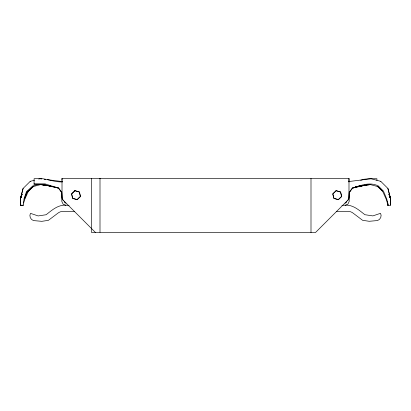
<?xml version="1.0" encoding="UTF-8"?>
<svg xmlns="http://www.w3.org/2000/svg" width="411" height="411" viewBox="0 0 411 411"><rect width="100%" height="100%" fill="white"/><g stroke="black" fill="none" stroke-linecap="round" stroke-linejoin="round"><path stroke-width="0.62" d="M23.699 205.187L20.55 205.187L20.55 198.148L23.15 188.444M62.01 181.683L62.01 181.426M62.01 180.213L62.01 178.446L348.99 178.446L348.99 197.568A3.529 3.529 0 0 1 347.958 200.065L315.468 232.554L91.596 232.554L91.596 178.446M100.001 232.318L100.001 178.446L100.001 178.708M348.99 181.996L348.99 178.446M351.795 188.664L349.283 192.564L348.656 199.618L347.634 200.208M23.268 205.187L24.023 198.811L26.484 191.613L32.859 185.859L38.778 184.272M23.617 203.044L24.881 199.042L28.251 191.536L33.199 186.584L40.648 184.59L50.651 186.039L40.648 184.59M24.568 198.919L27.008 192.117L33.27 186.568L27.008 192.117M24.521 198.379L27.537 191.125M346.833 201.385L346.273 202.587L345.065 203.147M21.254 197.08L20.55 198.148L20.55 205.187M349.283 192.564L352.592 188.068L355.464 187.139M30.255 181.343L23.021 188.515L20.56 198.277L20.55 205.33L22.579 205.33M345.065 205.5L347.881 204.195L349.186 201.385L349.186 191.952M352.109 188.176L356.239 186.887M356.83 186.702L359.435 185.885L370.373 184.601M360.673 180.259L364.069 179.253L368.693 178.744L376.923 178.744L376.923 180.47M364.824 185.114L352.592 188.068C360.812 185.346 369.756 181.739 378.212 185.875L383.463 191.125L386.71 198.939L388.421 205.33L390.45 205.33L390.44 198.277L387.979 188.515L380.745 181.343M364.829 185.109L360.976 186.25L354.087 187.55M30.178 181.359L34.498 180.203M38.721 179.068L39.954 178.744L41.799 178.97M355.263 186.918L370.373 184.596L377.801 186.584L382.754 191.531L386.119 199.042L388.102 205.33M355.263 186.887L362.841 185.638L356.65 186.645M348.569 181.59L371.061 178.744L380.822 181.359M365.96 184.883L367.115 184.76M34.077 183.779L45.076 183.881L58.408 188.068L61.717 192.564L62.344 199.618L63.366 200.208M369.474 184.575L370.717 184.575M387.301 205.187L388.107 205.187M69.079 205.5C59.41 203.558 53.111 209.209 46.124 214.737L38.156 215.934L30.522 213.36L29.885 215.256L30.255 217.568L31.611 219.525L33.568 220.589L41.814 221.329L48.4 220.337L58.67 212.59L60.515 211.747L62.96 211.372L74.509 211.372M341.921 205.5C351.79 203.553 357.709 209.112 364.881 214.706L372.849 215.903L380.478 213.324L381.12 215.225L380.745 217.532L379.389 219.489L377.432 220.558L369.191 221.293L362.605 220.306L352.33 212.559L350.485 211.711L348.045 211.336L336.491 211.341M62.549 181.919C52.844 182.314 43.915 177.038 34.077 178.744L34.077 184.575C42.482 183.46 50.332 186.43 58.408 188.068L55.454 187.149M49.156 185.602L40.627 184.601M44.26 179.278L45.482 179.427M47.342 179.658L62.431 181.59M56.42 187.483L50.024 186.25L45.616 184.95M48.159 185.633L50.687 186.06M55.942 187.257L58.891 188.176M65.935 203.147L64.727 202.587L64.167 201.385M65.935 205.5L63.119 204.195L61.814 201.385L61.814 191.952M95.532 232.554L63.042 200.065A3.529 3.529 0 0 1 62.01 197.568L62.01 178.446M389.741 197.28L390.44 198.277L388.97 194.228L390.44 198.277M389.746 197.08L390.45 198.148L390.45 205.187M59.205 188.664L61.717 192.564M389.027 194.177L390.45 198.148L387.85 188.444M387.28 201.359L387.732 205.187M310.999 178.446L310.999 232.554M21.973 194.177L20.55 198.148L21.978 194.177M22.03 194.228L20.56 198.277L22.03 194.233M74.894 190.601L71.504 193.858L72.629 198.431L77.15 199.736L80.541 196.479L79.415 191.911L74.894 190.601M74.941 190.791L71.689 193.915L72.768 198.297L77.104 199.551L80.356 196.427L79.277 192.045L74.941 190.791M336.106 190.601L332.71 193.858L333.835 198.431L338.356 199.736L341.747 196.479L340.621 191.911L336.106 190.601M336.152 190.791L332.895 193.915L333.973 198.297L338.31 199.551L341.562 196.427L340.483 192.045L336.152 190.791M382.651 190.925L377.73 186.568L382.646 190.93"/></g></svg>
